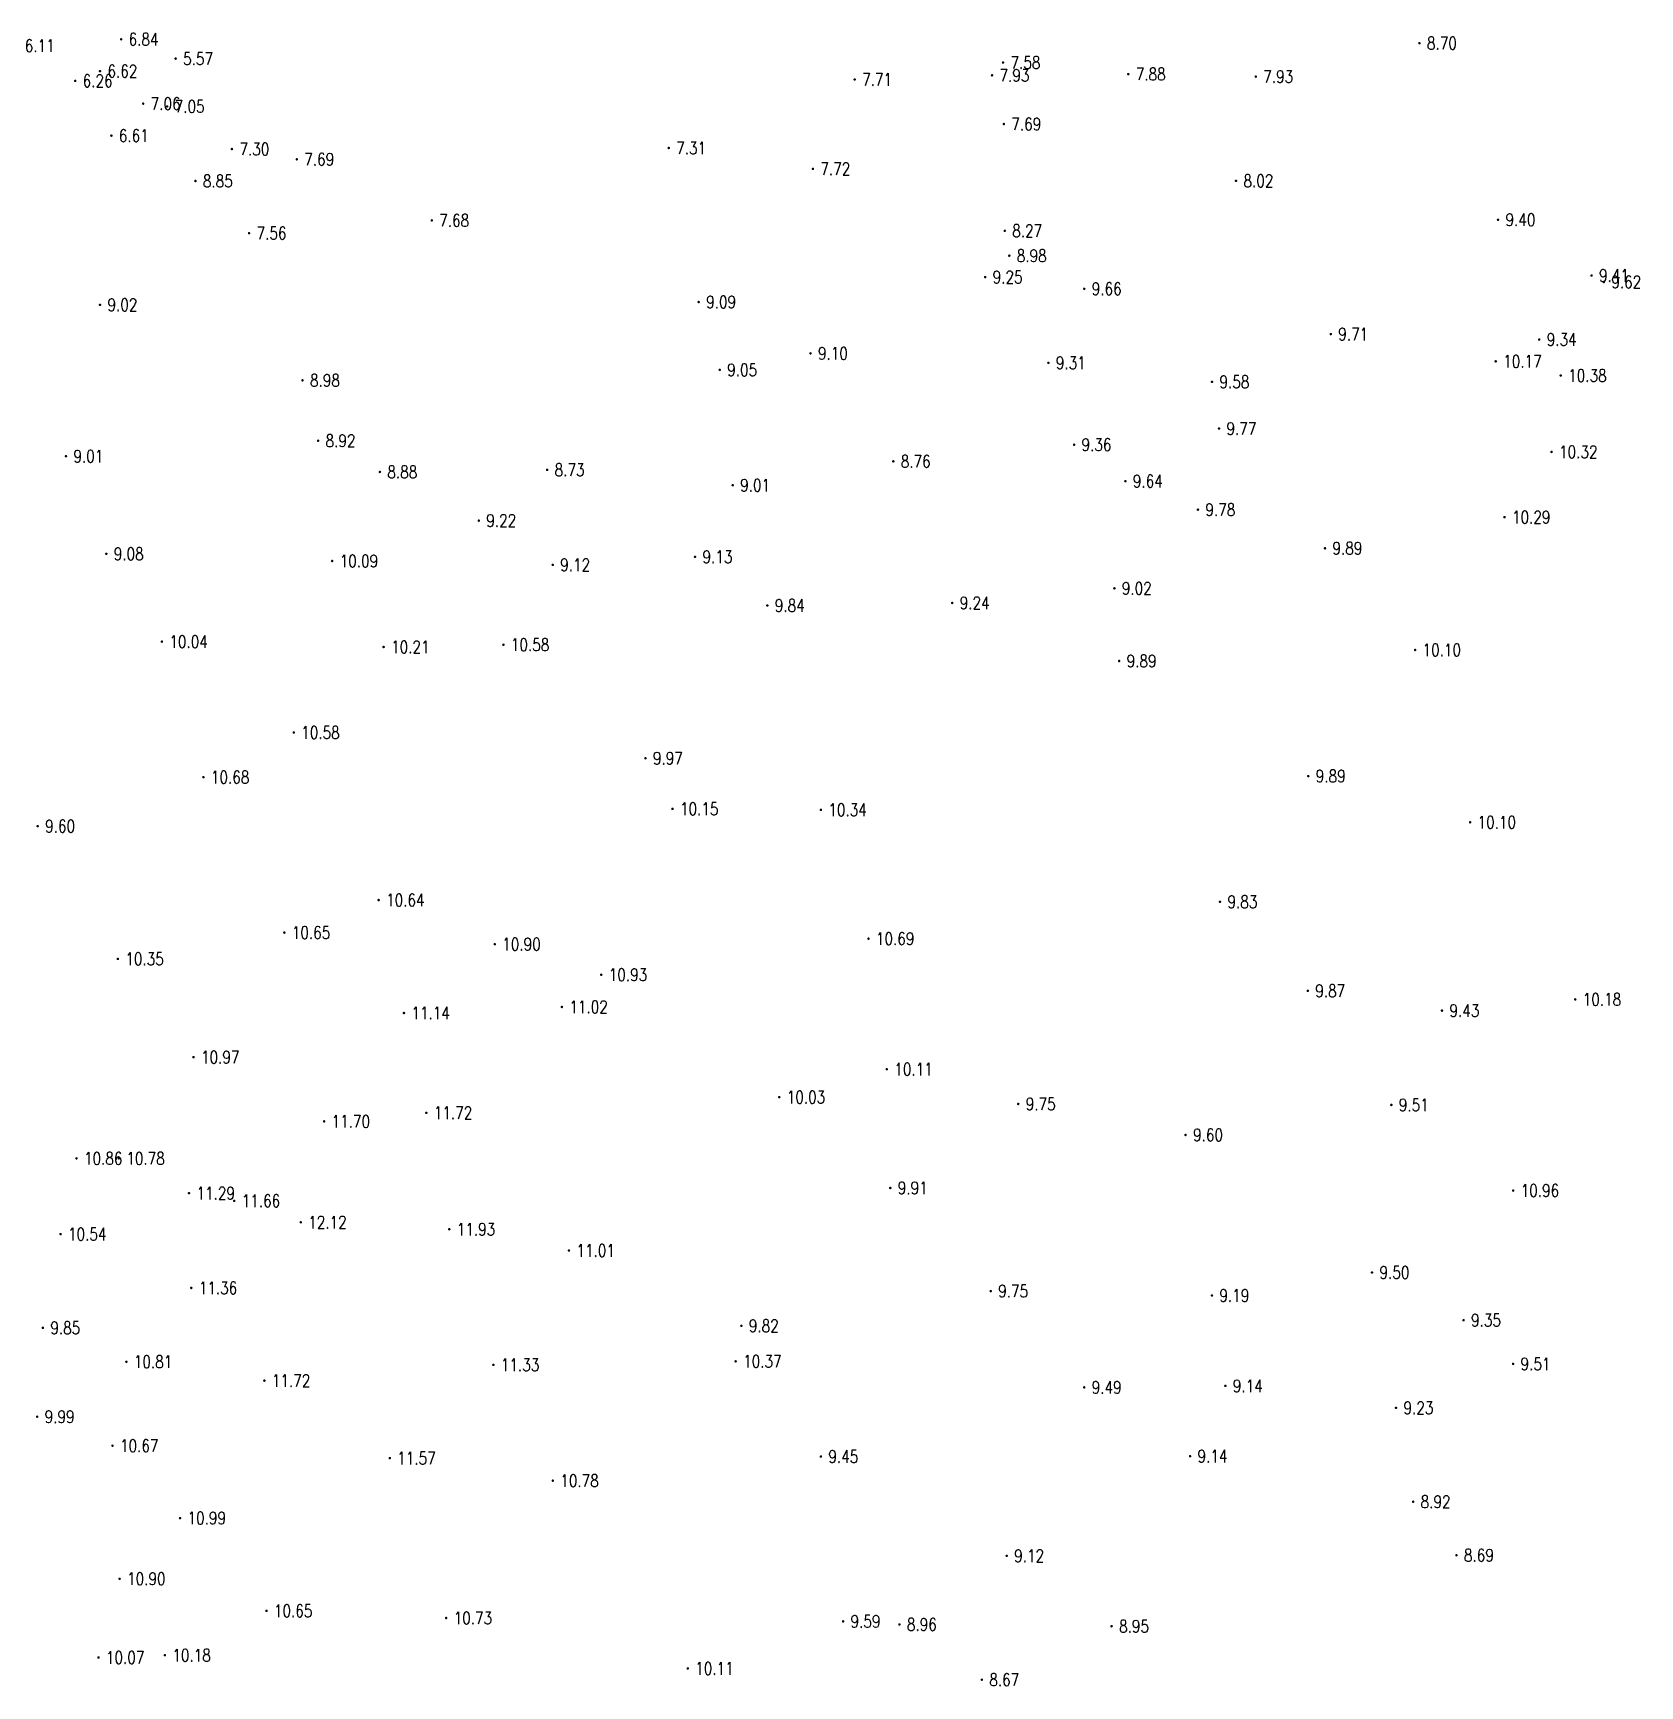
# Model space of a CAD drawing. Extents: x 476861 to 479475, y 2367369 to 2370541.
# Drawn here: x 478146.2 to 478275.1, y 2368761.1 to 2368893.7 of the extents above; entities that cross this region are included whole.
import ezdxf
from ezdxf.enums import TextEntityAlignment as Align

# ---------------------------------------------------------------- set-up
doc = ezdxf.new("R2010")
doc.units = 0
doc.header["$LTSCALE"] = 0.5
doc.layers.get('0').update_dxf_attribs({"linetype": 'CONTINUOUS'})
doc.layers.add('GCD', color=1, linetype='CONTINUOUS')
doc.styles.add('HZ', font='rs.shx', dxfattribs={"width": 0.8, "bigfont": 'hztxt.shx'})

# ---------------------------------------------------------------- blocks, each defined once
blk = doc.blocks.new('GC200')
at = {"linetype": 'Continuous', "const_width": 0.2, "flags": 128}
blk.add_lwpolyline([(-0.1, 0, 1), (0.1, 0, 1)], format="xyb", close=True, dxfattribs=at)

msp = doc.modelspace()

# ---------------------------------------------------------------- block references
at = {"layer": 'GCD', "linetype": 'Continuous'}
ref = msp.add_blockref('GC200', (478144.938, 2368892.67, 6.113), dxfattribs=dict(at, xscale=0.5, yscale=0.5, zscale=0.5))
ref.add_attrib('height', '6.11', dxfattribs={"linetype": 'Continuous', "height": 1, "style": 'HZ', "width": 0.8}).set_placement((478145.538, 2368892.67, 6.113), align=Align.MIDDLE_LEFT)
ref = msp.add_blockref('GC200', (478153.269, 2368893.186, 6.84), dxfattribs=dict(at, xscale=0.5, yscale=0.5, zscale=0.5))
ref.add_attrib('height', '6.84', dxfattribs={"linetype": 'Continuous', "height": 1, "style": 'HZ', "width": 0.8}).set_placement((478153.869, 2368893.186, 6.84), align=Align.MIDDLE_LEFT)
ref = msp.add_blockref('GC200', (478257.417, 2368892.872, 8.7), dxfattribs=dict(at, xscale=0.5, yscale=0.5, zscale=0.5))
ref.add_attrib('height', '8.70', dxfattribs={"linetype": 'Continuous', "height": 1, "style": 'HZ', "width": 0.8}).set_placement((478258.017, 2368892.872, 8.7), align=Align.MIDDLE_LEFT)
ref = msp.add_blockref('GC200', (478151.573, 2368890.627, 6.621), dxfattribs=dict(at, xscale=0.5, yscale=0.5, zscale=0.5))
ref.add_attrib('height', '6.62', dxfattribs={"linetype": 'Continuous', "height": 1, "style": 'HZ', "width": 0.8}).set_placement((478152.173, 2368890.627, 6.621), align=Align.MIDDLE_LEFT)
ref = msp.add_blockref('GC200', (478157.64, 2368891.635, 5.567), dxfattribs=dict(at, xscale=0.5, yscale=0.5, zscale=0.5))
ref.add_attrib('height', '5.57', dxfattribs={"linetype": 'Continuous', "height": 1, "style": 'HZ', "width": 0.8}).set_placement((478158.24, 2368891.635, 5.567), align=Align.MIDDLE_LEFT)
ref = msp.add_blockref('GC200', (478224.015, 2368891.319, 7.584), dxfattribs=dict(at, xscale=0.5, yscale=0.5, zscale=0.5))
ref.add_attrib('height', '7.58', dxfattribs={"linetype": 'Continuous', "height": 1, "style": 'HZ', "width": 0.8}).set_placement((478224.615, 2368891.319, 7.584), align=Align.MIDDLE_LEFT)
ref = msp.add_blockref('GC200', (478149.583, 2368889.851, 6.26), dxfattribs=dict(at, xscale=0.5, yscale=0.5, zscale=0.5))
ref.add_attrib('height', '6.26', dxfattribs={"linetype": 'Continuous', "height": 1, "style": 'HZ', "width": 0.8}).set_placement((478150.183, 2368889.851, 6.26), align=Align.MIDDLE_LEFT)
ref = msp.add_blockref('GC200', (478212.11, 2368889.963, 7.707), dxfattribs=dict(at, xscale=0.5, yscale=0.5, zscale=0.5))
ref.add_attrib('height', '7.71', dxfattribs={"linetype": 'Continuous', "height": 1, "style": 'HZ', "width": 0.8}).set_placement((478212.71, 2368889.963, 7.707), align=Align.MIDDLE_LEFT)
ref = msp.add_blockref('GC200', (478223.129, 2368890.297, 7.931), dxfattribs=dict(at, xscale=0.5, yscale=0.5, zscale=0.5))
ref.add_attrib('height', '7.93', dxfattribs={"linetype": 'Continuous', "height": 1, "style": 'HZ', "width": 0.8}).set_placement((478223.729, 2368890.297, 7.931), align=Align.MIDDLE_LEFT)
ref = msp.add_blockref('GC200', (478234.059, 2368890.396, 7.88), dxfattribs=dict(at, xscale=0.5, yscale=0.5, zscale=0.5))
ref.add_attrib('height', '7.88', dxfattribs={"linetype": 'Continuous', "height": 1, "style": 'HZ', "width": 0.8}).set_placement((478234.659, 2368890.396, 7.88), align=Align.MIDDLE_LEFT)
ref = msp.add_blockref('GC200', (478244.286, 2368890.194, 7.93), dxfattribs=dict(at, xscale=0.5, yscale=0.5, zscale=0.5))
ref.add_attrib('height', '7.93', dxfattribs={"linetype": 'Continuous', "height": 1, "style": 'HZ', "width": 0.8}).set_placement((478244.886, 2368890.194, 7.93), align=Align.MIDDLE_LEFT)
ref = msp.add_blockref('GC200', (478155.04, 2368888.025, 7.061), dxfattribs=dict(at, xscale=0.5, yscale=0.5, zscale=0.5))
ref.add_attrib('height', '7.06', dxfattribs={"linetype": 'Continuous', "height": 1, "style": 'HZ', "width": 0.8}).set_placement((478155.64, 2368888.025, 7.061), align=Align.MIDDLE_LEFT)
ref = msp.add_blockref('GC200', (478156.964, 2368887.803, 7.05), dxfattribs=dict(at, xscale=0.5, yscale=0.5, zscale=0.5))
ref.add_attrib('height', '7.05', dxfattribs={"linetype": 'Continuous', "height": 1, "style": 'HZ', "width": 0.8}).set_placement((478157.564, 2368887.803, 7.05), align=Align.MIDDLE_LEFT)
ref = msp.add_blockref('GC200', (478152.485, 2368885.457, 6.611), dxfattribs=dict(at, xscale=0.5, yscale=0.5, zscale=0.5))
ref.add_attrib('height', '6.61', dxfattribs={"linetype": 'Continuous', "height": 1, "style": 'HZ', "width": 0.8}).set_placement((478153.085, 2368885.457, 6.611), align=Align.MIDDLE_LEFT)
ref = msp.add_blockref('GC200', (478224.081, 2368886.39, 7.685), dxfattribs=dict(at, xscale=0.5, yscale=0.5, zscale=0.5))
ref.add_attrib('height', '7.69', dxfattribs={"linetype": 'Continuous', "height": 1, "style": 'HZ', "width": 0.8}).set_placement((478224.681, 2368886.39, 7.685), align=Align.MIDDLE_LEFT)
ref = msp.add_blockref('GC200', (478162.156, 2368884.384, 7.302), dxfattribs=dict(at, xscale=0.5, yscale=0.5, zscale=0.5))
ref.add_attrib('height', '7.30', dxfattribs={"linetype": 'Continuous', "height": 1, "style": 'HZ', "width": 0.8}).set_placement((478162.756, 2368884.384, 7.302), align=Align.MIDDLE_LEFT)
ref = msp.add_blockref('GC200', (478197.196, 2368884.469, 7.311), dxfattribs=dict(at, xscale=0.5, yscale=0.5, zscale=0.5))
ref.add_attrib('height', '7.31', dxfattribs={"linetype": 'Continuous', "height": 1, "style": 'HZ', "width": 0.8}).set_placement((478197.796, 2368884.469, 7.311), align=Align.MIDDLE_LEFT)
ref = msp.add_blockref('GC200', (478167.359, 2368883.562, 7.685), dxfattribs=dict(at, xscale=0.5, yscale=0.5, zscale=0.5))
ref.add_attrib('height', '7.69', dxfattribs={"linetype": 'Continuous', "height": 1, "style": 'HZ', "width": 0.8}).set_placement((478167.959, 2368883.562, 7.685), align=Align.MIDDLE_LEFT)
ref = msp.add_blockref('GC200', (478208.761, 2368882.796, 7.72), dxfattribs=dict(at, xscale=0.5, yscale=0.5, zscale=0.5))
ref.add_attrib('height', '7.72', dxfattribs={"linetype": 'Continuous', "height": 1, "style": 'HZ', "width": 0.8}).set_placement((478209.361, 2368882.796, 7.72), align=Align.MIDDLE_LEFT)
ref = msp.add_blockref('GC200', (478159.226, 2368881.823, 8.847), dxfattribs=dict(at, xscale=0.5, yscale=0.5, zscale=0.5))
ref.add_attrib('height', '8.85', dxfattribs={"linetype": 'Continuous', "height": 1, "style": 'HZ', "width": 0.8}).set_placement((478159.826, 2368881.823, 8.847), align=Align.MIDDLE_LEFT)
ref = msp.add_blockref('GC200', (478242.7, 2368881.833, 8.02), dxfattribs=dict(at, xscale=0.5, yscale=0.5, zscale=0.5))
ref.add_attrib('height', '8.02', dxfattribs={"linetype": 'Continuous', "height": 1, "style": 'HZ', "width": 0.8}).set_placement((478243.3, 2368881.833, 8.02), align=Align.MIDDLE_LEFT)
ref = msp.add_blockref('GC200', (478178.186, 2368878.663, 7.677), dxfattribs=dict(at, xscale=0.5, yscale=0.5, zscale=0.5))
ref.add_attrib('height', '7.68', dxfattribs={"linetype": 'Continuous', "height": 1, "style": 'HZ', "width": 0.8}).set_placement((478178.786, 2368878.663, 7.677), align=Align.MIDDLE_LEFT)
ref = msp.add_blockref('GC200', (478263.721, 2368878.713, 9.397), dxfattribs=dict(at, xscale=0.5, yscale=0.5, zscale=0.5))
ref.add_attrib('height', '9.40', dxfattribs={"linetype": 'Continuous', "height": 1, "style": 'HZ', "width": 0.8}).set_placement((478264.321, 2368878.713, 9.397), align=Align.MIDDLE_LEFT)
ref = msp.add_blockref('GC200', (478163.532, 2368877.636, 7.561), dxfattribs=dict(at, xscale=0.5, yscale=0.5, zscale=0.5))
ref.add_attrib('height', '7.56', dxfattribs={"linetype": 'Continuous', "height": 1, "style": 'HZ', "width": 0.8}).set_placement((478164.132, 2368877.636, 7.561), align=Align.MIDDLE_LEFT)
ref = msp.add_blockref('GC200', (478224.15, 2368877.826, 8.271), dxfattribs=dict(at, xscale=0.5, yscale=0.5, zscale=0.5))
ref.add_attrib('height', '8.27', dxfattribs={"linetype": 'Continuous', "height": 1, "style": 'HZ', "width": 0.8}).set_placement((478224.75, 2368877.826, 8.271), align=Align.MIDDLE_LEFT)
ref = msp.add_blockref('GC200', (478224.515, 2368875.831, 8.978), dxfattribs=dict(at, xscale=0.5, yscale=0.5, zscale=0.5))
ref.add_attrib('height', '8.98', dxfattribs={"linetype": 'Continuous', "height": 1, "style": 'HZ', "width": 0.8}).set_placement((478225.115, 2368875.831, 8.978), align=Align.MIDDLE_LEFT)
ref = msp.add_blockref('GC200', (478222.581, 2368874.114, 9.251), dxfattribs=dict(at, xscale=0.5, yscale=0.5, zscale=0.5))
ref.add_attrib('height', '9.25', dxfattribs={"linetype": 'Continuous', "height": 1, "style": 'HZ', "width": 0.8}).set_placement((478223.181, 2368874.114, 9.251), align=Align.MIDDLE_LEFT)
ref = msp.add_blockref('GC200', (478271.223, 2368874.24, 9.409), dxfattribs=dict(at, xscale=0.5, yscale=0.5, zscale=0.5))
ref.add_attrib('height', '9.41', dxfattribs={"linetype": 'Continuous', "height": 1, "style": 'HZ', "width": 0.8}).set_placement((478271.823, 2368874.24, 9.409), align=Align.MIDDLE_LEFT)
ref = msp.add_blockref('GC200', (478272.207, 2368873.721, 9.621), dxfattribs=dict(at, xscale=0.5, yscale=0.5, zscale=0.5))
ref.add_attrib('height', '9.62', dxfattribs={"linetype": 'Continuous', "height": 1, "style": 'HZ', "width": 0.8}).set_placement((478272.807, 2368873.721, 9.621), align=Align.MIDDLE_LEFT)
ref = msp.add_blockref('GC200', (478199.597, 2368872.116, 9.094), dxfattribs=dict(at, xscale=0.5, yscale=0.5, zscale=0.5))
ref.add_attrib('height', '9.09', dxfattribs={"linetype": 'Continuous', "height": 1, "style": 'HZ', "width": 0.8}).set_placement((478200.197, 2368872.116, 9.094), align=Align.MIDDLE_LEFT)
ref = msp.add_blockref('GC200', (478230.53, 2368873.177, 9.659), dxfattribs=dict(at, xscale=0.5, yscale=0.5, zscale=0.5))
ref.add_attrib('height', '9.66', dxfattribs={"linetype": 'Continuous', "height": 1, "style": 'HZ', "width": 0.8}).set_placement((478231.13, 2368873.177, 9.659), align=Align.MIDDLE_LEFT)
ref = msp.add_blockref('GC200', (478151.574, 2368871.893, 9.02), dxfattribs=dict(at, xscale=0.5, yscale=0.5, zscale=0.5))
ref.add_attrib('height', '9.02', dxfattribs={"linetype": 'Continuous', "height": 1, "style": 'HZ', "width": 0.8}).set_placement((478152.174, 2368871.893, 9.02), align=Align.MIDDLE_LEFT)
ref = msp.add_blockref('GC200', (478250.302, 2368869.543, 9.712), dxfattribs=dict(at, xscale=0.5, yscale=0.5, zscale=0.5))
ref.add_attrib('height', '9.71', dxfattribs={"linetype": 'Continuous', "height": 1, "style": 'HZ', "width": 0.8}).set_placement((478250.902, 2368869.543, 9.712), align=Align.MIDDLE_LEFT)
ref = msp.add_blockref('GC200', (478267.026, 2368869.106, 9.343), dxfattribs=dict(at, xscale=0.5, yscale=0.5, zscale=0.5))
ref.add_attrib('height', '9.34', dxfattribs={"linetype": 'Continuous', "height": 1, "style": 'HZ', "width": 0.8}).set_placement((478267.626, 2368869.106, 9.343), align=Align.MIDDLE_LEFT)
ref = msp.add_blockref('GC200', (478208.566, 2368867.996, 9.095), dxfattribs=dict(at, xscale=0.5, yscale=0.5, zscale=0.5))
ref.add_attrib('height', '9.10', dxfattribs={"linetype": 'Continuous', "height": 1, "style": 'HZ', "width": 0.8}).set_placement((478209.166, 2368867.996, 9.095), align=Align.MIDDLE_LEFT)
ref = msp.add_blockref('GC200', (478227.65, 2368867.237, 9.305), dxfattribs=dict(at, xscale=0.5, yscale=0.5, zscale=0.5))
ref.add_attrib('height', '9.31', dxfattribs={"linetype": 'Continuous', "height": 1, "style": 'HZ', "width": 0.8}).set_placement((478228.25, 2368867.237, 9.305), align=Align.MIDDLE_LEFT)
ref = msp.add_blockref('GC200', (478263.534, 2368867.357, 10.172), dxfattribs=dict(at, xscale=0.5, yscale=0.5, zscale=0.5))
ref.add_attrib('height', '10.17', dxfattribs={"linetype": 'Continuous', "height": 1, "style": 'HZ', "width": 0.8}).set_placement((478264.134, 2368867.357, 10.172), align=Align.MIDDLE_LEFT)
ref = msp.add_blockref('GC200', (478167.818, 2368865.836, 8.977), dxfattribs=dict(at, xscale=0.5, yscale=0.5, zscale=0.5))
ref.add_attrib('height', '8.98', dxfattribs={"linetype": 'Continuous', "height": 1, "style": 'HZ', "width": 0.8}).set_placement((478168.418, 2368865.836, 8.977), align=Align.MIDDLE_LEFT)
ref = msp.add_blockref('GC200', (478201.286, 2368866.672, 9.052), dxfattribs=dict(at, xscale=0.5, yscale=0.5, zscale=0.5))
ref.add_attrib('height', '9.05', dxfattribs={"linetype": 'Continuous', "height": 1, "style": 'HZ', "width": 0.8}).set_placement((478201.886, 2368866.672, 9.052), align=Align.MIDDLE_LEFT)
ref = msp.add_blockref('GC200', (478240.774, 2368865.715, 9.584), dxfattribs=dict(at, xscale=0.5, yscale=0.5, zscale=0.5))
ref.add_attrib('height', '9.58', dxfattribs={"linetype": 'Continuous', "height": 1, "style": 'HZ', "width": 0.8}).set_placement((478241.374, 2368865.715, 9.584), align=Align.MIDDLE_LEFT)
ref = msp.add_blockref('GC200', (478268.746, 2368866.218, 10.383), dxfattribs=dict(at, xscale=0.5, yscale=0.5, zscale=0.5))
ref.add_attrib('height', '10.38', dxfattribs={"linetype": 'Continuous', "height": 1, "style": 'HZ', "width": 0.8}).set_placement((478269.346, 2368866.218, 10.383), align=Align.MIDDLE_LEFT)
ref = msp.add_blockref('GC200', (478241.339, 2368861.967, 9.774), dxfattribs=dict(at, xscale=0.5, yscale=0.5, zscale=0.5))
ref.add_attrib('height', '9.77', dxfattribs={"linetype": 'Continuous', "height": 1, "style": 'HZ', "width": 0.8}).set_placement((478241.939, 2368861.967, 9.774), align=Align.MIDDLE_LEFT)
ref = msp.add_blockref('GC200', (478169.067, 2368860.993, 8.916), dxfattribs=dict(at, xscale=0.5, yscale=0.5, zscale=0.5))
ref.add_attrib('height', '8.92', dxfattribs={"linetype": 'Continuous', "height": 1, "style": 'HZ', "width": 0.8}).set_placement((478169.667, 2368860.993, 8.916), align=Align.MIDDLE_LEFT)
ref = msp.add_blockref('GC200', (478229.711, 2368860.674, 9.357), dxfattribs=dict(at, xscale=0.5, yscale=0.5, zscale=0.5))
ref.add_attrib('height', '9.36', dxfattribs={"linetype": 'Continuous', "height": 1, "style": 'HZ', "width": 0.8}).set_placement((478230.311, 2368860.674, 9.357), align=Align.MIDDLE_LEFT)
ref = msp.add_blockref('GC200', (478148.844, 2368859.748, 9.014), dxfattribs=dict(at, xscale=0.5, yscale=0.5, zscale=0.5))
ref.add_attrib('height', '9.01', dxfattribs={"linetype": 'Continuous', "height": 1, "style": 'HZ', "width": 0.8}).set_placement((478149.444, 2368859.748, 9.014), align=Align.MIDDLE_LEFT)
ref = msp.add_blockref('GC200', (478215.209, 2368859.339, 8.762), dxfattribs=dict(at, xscale=0.5, yscale=0.5, zscale=0.5))
ref.add_attrib('height', '8.76', dxfattribs={"linetype": 'Continuous', "height": 1, "style": 'HZ', "width": 0.8}).set_placement((478215.809, 2368859.339, 8.762), align=Align.MIDDLE_LEFT)
ref = msp.add_blockref('GC200', (478268.016, 2368860.094, 10.324), dxfattribs=dict(at, xscale=0.5, yscale=0.5, zscale=0.5))
ref.add_attrib('height', '10.32', dxfattribs={"linetype": 'Continuous', "height": 1, "style": 'HZ', "width": 0.8}).set_placement((478268.616, 2368860.094, 10.324), align=Align.MIDDLE_LEFT)
ref = msp.add_blockref('GC200', (478174.025, 2368858.49, 8.878), dxfattribs=dict(at, xscale=0.5, yscale=0.5, zscale=0.5))
ref.add_attrib('height', '8.88', dxfattribs={"linetype": 'Continuous', "height": 1, "style": 'HZ', "width": 0.8}).set_placement((478174.625, 2368858.49, 8.878), align=Align.MIDDLE_LEFT)
ref = msp.add_blockref('GC200', (478187.441, 2368858.659, 8.727), dxfattribs=dict(at, xscale=0.5, yscale=0.5, zscale=0.5))
ref.add_attrib('height', '8.73', dxfattribs={"linetype": 'Continuous', "height": 1, "style": 'HZ', "width": 0.8}).set_placement((478188.041, 2368858.659, 8.727), align=Align.MIDDLE_LEFT)
ref = msp.add_blockref('GC200', (478233.828, 2368857.746, 9.637), dxfattribs=dict(at, xscale=0.5, yscale=0.5, zscale=0.5))
ref.add_attrib('height', '9.64', dxfattribs={"linetype": 'Continuous', "height": 1, "style": 'HZ', "width": 0.8}).set_placement((478234.428, 2368857.746, 9.637), align=Align.MIDDLE_LEFT)
ref = msp.add_blockref('GC200', (478202.327, 2368857.423, 9.011), dxfattribs=dict(at, xscale=0.5, yscale=0.5, zscale=0.5))
ref.add_attrib('height', '9.01', dxfattribs={"linetype": 'Continuous', "height": 1, "style": 'HZ', "width": 0.8}).set_placement((478202.927, 2368857.423, 9.011), align=Align.MIDDLE_LEFT)
ref = msp.add_blockref('GC200', (478239.647, 2368855.464, 9.782), dxfattribs=dict(at, xscale=0.5, yscale=0.5, zscale=0.5))
ref.add_attrib('height', '9.78', dxfattribs={"linetype": 'Continuous', "height": 1, "style": 'HZ', "width": 0.8}).set_placement((478240.247, 2368855.464, 9.782), align=Align.MIDDLE_LEFT)
ref = msp.add_blockref('GC200', (478264.238, 2368854.861, 10.285), dxfattribs=dict(at, xscale=0.5, yscale=0.5, zscale=0.5))
ref.add_attrib('height', '10.29', dxfattribs={"linetype": 'Continuous', "height": 1, "style": 'HZ', "width": 0.8}).set_placement((478264.838, 2368854.861, 10.285), align=Align.MIDDLE_LEFT)
ref = msp.add_blockref('GC200', (478181.96, 2368854.585, 9.218), dxfattribs=dict(at, xscale=0.5, yscale=0.5, zscale=0.5))
ref.add_attrib('height', '9.22', dxfattribs={"linetype": 'Continuous', "height": 1, "style": 'HZ', "width": 0.8}).set_placement((478182.56, 2368854.585, 9.218), align=Align.MIDDLE_LEFT)
ref = msp.add_blockref('GC200', (478249.836, 2368852.367, 9.89), dxfattribs=dict(at, xscale=0.5, yscale=0.5, zscale=0.5))
ref.add_attrib('height', '9.89', dxfattribs={"linetype": 'Continuous', "height": 1, "style": 'HZ', "width": 0.8}).set_placement((478250.436, 2368852.367, 9.89), align=Align.MIDDLE_LEFT)
ref = msp.add_blockref('GC200', (478152.078, 2368851.924, 9.079), dxfattribs=dict(at, xscale=0.5, yscale=0.5, zscale=0.5))
ref.add_attrib('height', '9.08', dxfattribs={"linetype": 'Continuous', "height": 1, "style": 'HZ', "width": 0.8}).set_placement((478152.678, 2368851.924, 9.079), align=Align.MIDDLE_LEFT)
ref = msp.add_blockref('GC200', (478170.2, 2368851.348, 10.094), dxfattribs=dict(at, xscale=0.5, yscale=0.5, zscale=0.5))
ref.add_attrib('height', '10.09', dxfattribs={"linetype": 'Continuous', "height": 1, "style": 'HZ', "width": 0.8}).set_placement((478170.8, 2368851.348, 10.094), align=Align.MIDDLE_LEFT)
ref = msp.add_blockref('GC200', (478187.89, 2368851.035, 9.12), dxfattribs=dict(at, xscale=0.5, yscale=0.5, zscale=0.5))
ref.add_attrib('height', '9.12', dxfattribs={"linetype": 'Continuous', "height": 1, "style": 'HZ', "width": 0.8}).set_placement((478188.49, 2368851.035, 9.12), align=Align.MIDDLE_LEFT)
ref = msp.add_blockref('GC200', (478199.305, 2368851.681, 9.13), dxfattribs=dict(at, xscale=0.5, yscale=0.5, zscale=0.5))
ref.add_attrib('height', '9.13', dxfattribs={"linetype": 'Continuous', "height": 1, "style": 'HZ', "width": 0.8}).set_placement((478199.905, 2368851.681, 9.13), align=Align.MIDDLE_LEFT)
ref = msp.add_blockref('GC200', (478232.943, 2368849.155, 9.02), dxfattribs=dict(at, xscale=0.5, yscale=0.5, zscale=0.5))
ref.add_attrib('height', '9.02', dxfattribs={"linetype": 'Continuous', "height": 1, "style": 'HZ', "width": 0.8}).set_placement((478233.543, 2368849.155, 9.02), align=Align.MIDDLE_LEFT)
ref = msp.add_blockref('GC200', (478205.107, 2368847.779, 9.842), dxfattribs=dict(at, xscale=0.5, yscale=0.5, zscale=0.5))
ref.add_attrib('height', '9.84', dxfattribs={"linetype": 'Continuous', "height": 1, "style": 'HZ', "width": 0.8}).set_placement((478205.707, 2368847.779, 9.842), align=Align.MIDDLE_LEFT)
ref = msp.add_blockref('GC200', (478219.938, 2368847.984, 9.237), dxfattribs=dict(at, xscale=0.5, yscale=0.5, zscale=0.5))
ref.add_attrib('height', '9.24', dxfattribs={"linetype": 'Continuous', "height": 1, "style": 'HZ', "width": 0.8}).set_placement((478220.538, 2368847.984, 9.237), align=Align.MIDDLE_LEFT)
ref = msp.add_blockref('GC200', (478156.538, 2368844.88, 10.037), dxfattribs=dict(at, xscale=0.5, yscale=0.5, zscale=0.5))
ref.add_attrib('height', '10.04', dxfattribs={"linetype": 'Continuous', "height": 1, "style": 'HZ', "width": 0.8}).set_placement((478157.138, 2368844.88, 10.037), align=Align.MIDDLE_LEFT)
ref = msp.add_blockref('GC200', (478174.325, 2368844.45, 10.21), dxfattribs=dict(at, xscale=0.5, yscale=0.5, zscale=0.5))
ref.add_attrib('height', '10.21', dxfattribs={"linetype": 'Continuous', "height": 1, "style": 'HZ', "width": 0.8}).set_placement((478174.925, 2368844.45, 10.21), align=Align.MIDDLE_LEFT)
ref = msp.add_blockref('GC200', (478183.932, 2368844.632, 10.58), dxfattribs=dict(at, xscale=0.5, yscale=0.5, zscale=0.5))
ref.add_attrib('height', '10.58', dxfattribs={"linetype": 'Continuous', "height": 1, "style": 'HZ', "width": 0.8}).set_placement((478184.532, 2368844.632, 10.58), align=Align.MIDDLE_LEFT)
ref = msp.add_blockref('GC200', (478257.066, 2368844.214, 10.101), dxfattribs=dict(at, xscale=0.5, yscale=0.5, zscale=0.5))
ref.add_attrib('height', '10.10', dxfattribs={"linetype": 'Continuous', "height": 1, "style": 'HZ', "width": 0.8}).set_placement((478257.666, 2368844.214, 10.101), align=Align.MIDDLE_LEFT)
ref = msp.add_blockref('GC200', (478233.329, 2368843.329, 9.89), dxfattribs=dict(at, xscale=0.5, yscale=0.5, zscale=0.5))
ref.add_attrib('height', '9.89', dxfattribs={"linetype": 'Continuous', "height": 1, "style": 'HZ', "width": 0.8}).set_placement((478233.929, 2368843.329, 9.89), align=Align.MIDDLE_LEFT)
ref = msp.add_blockref('GC200', (478167.116, 2368837.594, 10.584), dxfattribs=dict(at, xscale=0.5, yscale=0.5, zscale=0.5))
ref.add_attrib('height', '10.58', dxfattribs={"linetype": 'Continuous', "height": 1, "style": 'HZ', "width": 0.8}).set_placement((478167.716, 2368837.594, 10.584), align=Align.MIDDLE_LEFT)
ref = msp.add_blockref('GC200', (478195.327, 2368835.528, 9.968), dxfattribs=dict(at, xscale=0.5, yscale=0.5, zscale=0.5))
ref.add_attrib('height', '9.97', dxfattribs={"linetype": 'Continuous', "height": 1, "style": 'HZ', "width": 0.8}).set_placement((478195.927, 2368835.528, 9.968), align=Align.MIDDLE_LEFT)
ref = msp.add_blockref('GC200', (478159.87, 2368834.007, 10.678), dxfattribs=dict(at, xscale=0.5, yscale=0.5, zscale=0.5))
ref.add_attrib('height', '10.68', dxfattribs={"linetype": 'Continuous', "height": 1, "style": 'HZ', "width": 0.8}).set_placement((478160.47, 2368834.007, 10.678), align=Align.MIDDLE_LEFT)
ref = msp.add_blockref('GC200', (478248.498, 2368834.099, 9.893), dxfattribs=dict(at, xscale=0.5, yscale=0.5, zscale=0.5))
ref.add_attrib('height', '9.89', dxfattribs={"linetype": 'Continuous', "height": 1, "style": 'HZ', "width": 0.8}).set_placement((478249.098, 2368834.099, 9.893), align=Align.MIDDLE_LEFT)
ref = msp.add_blockref('GC200', (478197.499, 2368831.472, 10.149), dxfattribs=dict(at, xscale=0.5, yscale=0.5, zscale=0.5))
ref.add_attrib('height', '10.15', dxfattribs={"linetype": 'Continuous', "height": 1, "style": 'HZ', "width": 0.8}).set_placement((478198.099, 2368831.472, 10.149), align=Align.MIDDLE_LEFT)
ref = msp.add_blockref('GC200', (478209.4, 2368831.391, 10.338), dxfattribs=dict(at, xscale=0.5, yscale=0.5, zscale=0.5))
ref.add_attrib('height', '10.34', dxfattribs={"linetype": 'Continuous', "height": 1, "style": 'HZ', "width": 0.8}).set_placement((478210, 2368831.391, 10.338), align=Align.MIDDLE_LEFT)
ref = msp.add_blockref('GC200', (478146.573, 2368830.083, 9.602), dxfattribs=dict(at, xscale=0.5, yscale=0.5, zscale=0.5))
ref.add_attrib('height', '9.60', dxfattribs={"linetype": 'Continuous', "height": 1, "style": 'HZ', "width": 0.8}).set_placement((478147.173, 2368830.083, 9.602), align=Align.MIDDLE_LEFT)
ref = msp.add_blockref('GC200', (478261.477, 2368830.392, 10.097), dxfattribs=dict(at, xscale=0.5, yscale=0.5, zscale=0.5))
ref.add_attrib('height', '10.10', dxfattribs={"linetype": 'Continuous', "height": 1, "style": 'HZ', "width": 0.8}).set_placement((478262.077, 2368830.392, 10.097), align=Align.MIDDLE_LEFT)
ref = msp.add_blockref('GC200', (478173.924, 2368824.157, 10.644), dxfattribs=dict(at, xscale=0.5, yscale=0.5, zscale=0.5))
ref.add_attrib('height', '10.64', dxfattribs={"linetype": 'Continuous', "height": 1, "style": 'HZ', "width": 0.8}).set_placement((478174.524, 2368824.157, 10.644), align=Align.MIDDLE_LEFT)
ref = msp.add_blockref('GC200', (478241.415, 2368824.019, 9.825), dxfattribs=dict(at, xscale=0.5, yscale=0.5, zscale=0.5))
ref.add_attrib('height', '9.83', dxfattribs={"linetype": 'Continuous', "height": 1, "style": 'HZ', "width": 0.8}).set_placement((478242.015, 2368824.019, 9.825), align=Align.MIDDLE_LEFT)
ref = msp.add_blockref('GC200', (478166.359, 2368821.544, 10.65), dxfattribs=dict(at, xscale=0.5, yscale=0.5, zscale=0.5))
ref.add_attrib('height', '10.65', dxfattribs={"linetype": 'Continuous', "height": 1, "style": 'HZ', "width": 0.8}).set_placement((478166.959, 2368821.544, 10.65), align=Align.MIDDLE_LEFT)
ref = msp.add_blockref('GC200', (478183.24, 2368820.616, 10.903), dxfattribs=dict(at, xscale=0.5, yscale=0.5, zscale=0.5))
ref.add_attrib('height', '10.90', dxfattribs={"linetype": 'Continuous', "height": 1, "style": 'HZ', "width": 0.8}).set_placement((478183.84, 2368820.616, 10.903), align=Align.MIDDLE_LEFT)
ref = msp.add_blockref('GC200', (478213.215, 2368821.061, 10.693), dxfattribs=dict(at, xscale=0.5, yscale=0.5, zscale=0.5))
ref.add_attrib('height', '10.69', dxfattribs={"linetype": 'Continuous', "height": 1, "style": 'HZ', "width": 0.8}).set_placement((478213.815, 2368821.061, 10.693), align=Align.MIDDLE_LEFT)
ref = msp.add_blockref('GC200', (478153.004, 2368819.438, 10.347), dxfattribs=dict(at, xscale=0.5, yscale=0.5, zscale=0.5))
ref.add_attrib('height', '10.35', dxfattribs={"linetype": 'Continuous', "height": 1, "style": 'HZ', "width": 0.8}).set_placement((478153.604, 2368819.438, 10.347), align=Align.MIDDLE_LEFT)
ref = msp.add_blockref('GC200', (478191.783, 2368818.168, 10.929), dxfattribs=dict(at, xscale=0.5, yscale=0.5, zscale=0.5))
ref.add_attrib('height', '10.93', dxfattribs={"linetype": 'Continuous', "height": 1, "style": 'HZ', "width": 0.8}).set_placement((478192.383, 2368818.168, 10.929), align=Align.MIDDLE_LEFT)
ref = msp.add_blockref('GC200', (478248.459, 2368816.878, 9.866), dxfattribs=dict(at, xscale=0.5, yscale=0.5, zscale=0.5))
ref.add_attrib('height', '9.87', dxfattribs={"linetype": 'Continuous', "height": 1, "style": 'HZ', "width": 0.8}).set_placement((478249.059, 2368816.878, 9.866), align=Align.MIDDLE_LEFT)
ref = msp.add_blockref('GC200', (478175.955, 2368815.098, 11.138), dxfattribs=dict(at, xscale=0.5, yscale=0.5, zscale=0.5))
ref.add_attrib('height', '11.14', dxfattribs={"linetype": 'Continuous', "height": 1, "style": 'HZ', "width": 0.8}).set_placement((478176.555, 2368815.098, 11.138), align=Align.MIDDLE_LEFT)
ref = msp.add_blockref('GC200', (478188.624, 2368815.583, 11.02), dxfattribs=dict(at, xscale=0.5, yscale=0.5, zscale=0.5))
ref.add_attrib('height', '11.02', dxfattribs={"linetype": 'Continuous', "height": 1, "style": 'HZ', "width": 0.8}).set_placement((478189.224, 2368815.583, 11.02), align=Align.MIDDLE_LEFT)
ref = msp.add_blockref('GC200', (478259.224, 2368815.29, 9.43), dxfattribs=dict(at, xscale=0.5, yscale=0.5, zscale=0.5))
ref.add_attrib('height', '9.43', dxfattribs={"linetype": 'Continuous', "height": 1, "style": 'HZ', "width": 0.8}).set_placement((478259.824, 2368815.29, 9.43), align=Align.MIDDLE_LEFT)
ref = msp.add_blockref('GC200', (478269.915, 2368816.189, 10.178), dxfattribs=dict(at, xscale=0.5, yscale=0.5, zscale=0.5))
ref.add_attrib('height', '10.18', dxfattribs={"linetype": 'Continuous', "height": 1, "style": 'HZ', "width": 0.8}).set_placement((478270.515, 2368816.189, 10.178), align=Align.MIDDLE_LEFT)
ref = msp.add_blockref('GC200', (478159.074, 2368811.559, 10.974), dxfattribs=dict(at, xscale=0.5, yscale=0.5, zscale=0.5))
ref.add_attrib('height', '10.97', dxfattribs={"linetype": 'Continuous', "height": 1, "style": 'HZ', "width": 0.8}).set_placement((478159.674, 2368811.559, 10.974), align=Align.MIDDLE_LEFT)
ref = msp.add_blockref('GC200', (478214.689, 2368810.59, 10.11), dxfattribs=dict(at, xscale=0.5, yscale=0.5, zscale=0.5))
ref.add_attrib('height', '10.11', dxfattribs={"linetype": 'Continuous', "height": 1, "style": 'HZ', "width": 0.8}).set_placement((478215.289, 2368810.59, 10.11), align=Align.MIDDLE_LEFT)
ref = msp.add_blockref('GC200', (478177.751, 2368807.098, 11.716), dxfattribs=dict(at, xscale=0.5, yscale=0.5, zscale=0.5))
ref.add_attrib('height', '11.72', dxfattribs={"linetype": 'Continuous', "height": 1, "style": 'HZ', "width": 0.8}).set_placement((478178.351, 2368807.098, 11.716), align=Align.MIDDLE_LEFT)
ref = msp.add_blockref('GC200', (478206.063, 2368808.354, 10.031), dxfattribs=dict(at, xscale=0.5, yscale=0.5, zscale=0.5))
ref.add_attrib('height', '10.03', dxfattribs={"linetype": 'Continuous', "height": 1, "style": 'HZ', "width": 0.8}).set_placement((478206.663, 2368808.354, 10.031), align=Align.MIDDLE_LEFT)
ref = msp.add_blockref('GC200', (478225.234, 2368807.804, 9.749), dxfattribs=dict(at, xscale=0.5, yscale=0.5, zscale=0.5))
ref.add_attrib('height', '9.75', dxfattribs={"linetype": 'Continuous', "height": 1, "style": 'HZ', "width": 0.8}).set_placement((478225.834, 2368807.804, 9.749), align=Align.MIDDLE_LEFT)
ref = msp.add_blockref('GC200', (478255.162, 2368807.724, 9.511), dxfattribs=dict(at, xscale=0.5, yscale=0.5, zscale=0.5))
ref.add_attrib('height', '9.51', dxfattribs={"linetype": 'Continuous', "height": 1, "style": 'HZ', "width": 0.8}).set_placement((478255.762, 2368807.724, 9.511), align=Align.MIDDLE_LEFT)
ref = msp.add_blockref('GC200', (478169.55, 2368806.409, 11.698), dxfattribs=dict(at, xscale=0.5, yscale=0.5, zscale=0.5))
ref.add_attrib('height', '11.70', dxfattribs={"linetype": 'Continuous', "height": 1, "style": 'HZ', "width": 0.8}).set_placement((478170.15, 2368806.409, 11.698), align=Align.MIDDLE_LEFT)
ref = msp.add_blockref('GC200', (478238.656, 2368805.318, 9.597), dxfattribs=dict(at, xscale=0.5, yscale=0.5, zscale=0.5))
ref.add_attrib('height', '9.60', dxfattribs={"linetype": 'Continuous', "height": 1, "style": 'HZ', "width": 0.8}).set_placement((478239.256, 2368805.318, 9.597), align=Align.MIDDLE_LEFT)
ref = msp.add_blockref('GC200', (478149.688, 2368803.439, 10.857), dxfattribs=dict(at, xscale=0.5, yscale=0.5, zscale=0.5))
ref.add_attrib('height', '10.86', dxfattribs={"linetype": 'Continuous', "height": 1, "style": 'HZ', "width": 0.8}).set_placement((478150.288, 2368803.439, 10.857), align=Align.MIDDLE_LEFT)
ref = msp.add_blockref('GC200', (478153.083, 2368803.436, 10.776), dxfattribs=dict(at, xscale=0.5, yscale=0.5, zscale=0.5))
ref.add_attrib('height', '10.78', dxfattribs={"linetype": 'Continuous', "height": 1, "style": 'HZ', "width": 0.8}).set_placement((478153.683, 2368803.436, 10.776), align=Align.MIDDLE_LEFT)
ref = msp.add_blockref('GC200', (478158.714, 2368800.648, 11.294), dxfattribs=dict(at, xscale=0.5, yscale=0.5, zscale=0.5))
ref.add_attrib('height', '11.29', dxfattribs={"linetype": 'Continuous', "height": 1, "style": 'HZ', "width": 0.8}).set_placement((478159.314, 2368800.648, 11.294), align=Align.MIDDLE_LEFT)
ref = msp.add_blockref('GC200', (478214.968, 2368801.067, 9.914), dxfattribs=dict(at, xscale=0.5, yscale=0.5, zscale=0.5))
ref.add_attrib('height', '9.91', dxfattribs={"linetype": 'Continuous', "height": 1, "style": 'HZ', "width": 0.8}).set_placement((478215.568, 2368801.067, 9.914), align=Align.MIDDLE_LEFT)
ref = msp.add_blockref('GC200', (478264.935, 2368800.859, 10.958), dxfattribs=dict(at, xscale=0.5, yscale=0.5, zscale=0.5))
ref.add_attrib('height', '10.96', dxfattribs={"linetype": 'Continuous', "height": 1, "style": 'HZ', "width": 0.8}).set_placement((478265.535, 2368800.859, 10.958), align=Align.MIDDLE_LEFT)
ref = msp.add_blockref('GC200', (478162.341, 2368800.035, 11.656), dxfattribs=dict(at, xscale=0.5, yscale=0.5, zscale=0.5))
ref.add_attrib('height', '11.66', dxfattribs={"linetype": 'Continuous', "height": 1, "style": 'HZ', "width": 0.8}).set_placement((478162.941, 2368800.035, 11.656), align=Align.MIDDLE_LEFT)
ref = msp.add_blockref('GC200', (478167.679, 2368798.316, 12.12), dxfattribs=dict(at, xscale=0.5, yscale=0.5, zscale=0.5))
ref.add_attrib('height', '12.12', dxfattribs={"linetype": 'Continuous', "height": 1, "style": 'HZ', "width": 0.8}).set_placement((478168.279, 2368798.316, 12.12), align=Align.MIDDLE_LEFT)
ref = msp.add_blockref('GC200', (478148.407, 2368797.367, 10.544), dxfattribs=dict(at, xscale=0.5, yscale=0.5, zscale=0.5))
ref.add_attrib('height', '10.54', dxfattribs={"linetype": 'Continuous', "height": 1, "style": 'HZ', "width": 0.8}).set_placement((478149.007, 2368797.367, 10.544), align=Align.MIDDLE_LEFT)
ref = msp.add_blockref('GC200', (478179.591, 2368797.756, 11.93), dxfattribs=dict(at, xscale=0.5, yscale=0.5, zscale=0.5))
ref.add_attrib('height', '11.93', dxfattribs={"linetype": 'Continuous', "height": 1, "style": 'HZ', "width": 0.8}).set_placement((478180.191, 2368797.756, 11.93), align=Align.MIDDLE_LEFT)
ref = msp.add_blockref('GC200', (478189.19, 2368796.049, 11.011), dxfattribs=dict(at, xscale=0.5, yscale=0.5, zscale=0.5))
ref.add_attrib('height', '11.01', dxfattribs={"linetype": 'Continuous', "height": 1, "style": 'HZ', "width": 0.8}).set_placement((478189.79, 2368796.049, 11.011), align=Align.MIDDLE_LEFT)
ref = msp.add_blockref('GC200', (478253.61, 2368794.293, 9.496), dxfattribs=dict(at, xscale=0.5, yscale=0.5, zscale=0.5))
ref.add_attrib('height', '9.50', dxfattribs={"linetype": 'Continuous', "height": 1, "style": 'HZ', "width": 0.8}).set_placement((478254.21, 2368794.293, 9.496), align=Align.MIDDLE_LEFT)
ref = msp.add_blockref('GC200', (478158.896, 2368793.05, 11.355), dxfattribs=dict(at, xscale=0.5, yscale=0.5, zscale=0.5))
ref.add_attrib('height', '11.36', dxfattribs={"linetype": 'Continuous', "height": 1, "style": 'HZ', "width": 0.8}).set_placement((478159.496, 2368793.05, 11.355), align=Align.MIDDLE_LEFT)
ref = msp.add_blockref('GC200', (478223.025, 2368792.798, 9.746), dxfattribs=dict(at, xscale=0.5, yscale=0.5, zscale=0.5))
ref.add_attrib('height', '9.75', dxfattribs={"linetype": 'Continuous', "height": 1, "style": 'HZ', "width": 0.8}).set_placement((478223.625, 2368792.798, 9.746), align=Align.MIDDLE_LEFT)
ref = msp.add_blockref('GC200', (478240.769, 2368792.444, 9.188), dxfattribs=dict(at, xscale=0.5, yscale=0.5, zscale=0.5))
ref.add_attrib('height', '9.19', dxfattribs={"linetype": 'Continuous', "height": 1, "style": 'HZ', "width": 0.8}).set_placement((478241.369, 2368792.444, 9.188), align=Align.MIDDLE_LEFT)
ref = msp.add_blockref('GC200', (478203.024, 2368790.01, 9.824), dxfattribs=dict(at, xscale=0.5, yscale=0.5, zscale=0.5))
ref.add_attrib('height', '9.82', dxfattribs={"linetype": 'Continuous', "height": 1, "style": 'HZ', "width": 0.8}).set_placement((478203.624, 2368790.01, 9.824), align=Align.MIDDLE_LEFT)
ref = msp.add_blockref('GC200', (478260.954, 2368790.462, 9.346), dxfattribs=dict(at, xscale=0.5, yscale=0.5, zscale=0.5))
ref.add_attrib('height', '9.35', dxfattribs={"linetype": 'Continuous', "height": 1, "style": 'HZ', "width": 0.8}).set_placement((478261.554, 2368790.462, 9.346), align=Align.MIDDLE_LEFT)
ref = msp.add_blockref('GC200', (478146.986, 2368789.85, 9.849), dxfattribs=dict(at, xscale=0.5, yscale=0.5, zscale=0.5))
ref.add_attrib('height', '9.85', dxfattribs={"linetype": 'Continuous', "height": 1, "style": 'HZ', "width": 0.8}).set_placement((478147.586, 2368789.85, 9.849), align=Align.MIDDLE_LEFT)
ref = msp.add_blockref('GC200', (478153.688, 2368787.131, 10.808), dxfattribs=dict(at, xscale=0.5, yscale=0.5, zscale=0.5))
ref.add_attrib('height', '10.81', dxfattribs={"linetype": 'Continuous', "height": 1, "style": 'HZ', "width": 0.8}).set_placement((478154.288, 2368787.131, 10.808), align=Align.MIDDLE_LEFT)
ref = msp.add_blockref('GC200', (478183.128, 2368786.879, 11.326), dxfattribs=dict(at, xscale=0.5, yscale=0.5, zscale=0.5))
ref.add_attrib('height', '11.33', dxfattribs={"linetype": 'Continuous', "height": 1, "style": 'HZ', "width": 0.8}).set_placement((478183.728, 2368786.879, 11.326), align=Align.MIDDLE_LEFT)
ref = msp.add_blockref('GC200', (478202.564, 2368787.165, 10.37), dxfattribs=dict(at, xscale=0.5, yscale=0.5, zscale=0.5))
ref.add_attrib('height', '10.37', dxfattribs={"linetype": 'Continuous', "height": 1, "style": 'HZ', "width": 0.8}).set_placement((478203.164, 2368787.165, 10.37), align=Align.MIDDLE_LEFT)
ref = msp.add_blockref('GC200', (478264.929, 2368786.957, 9.505), dxfattribs=dict(at, xscale=0.5, yscale=0.5, zscale=0.5))
ref.add_attrib('height', '9.51', dxfattribs={"linetype": 'Continuous', "height": 1, "style": 'HZ', "width": 0.8}).set_placement((478265.529, 2368786.957, 9.505), align=Align.MIDDLE_LEFT)
ref = msp.add_blockref('GC200', (478164.76, 2368785.615, 11.721), dxfattribs=dict(at, xscale=0.5, yscale=0.5, zscale=0.5))
ref.add_attrib('height', '11.72', dxfattribs={"linetype": 'Continuous', "height": 1, "style": 'HZ', "width": 0.8}).set_placement((478165.36, 2368785.615, 11.721), align=Align.MIDDLE_LEFT)
ref = msp.add_blockref('GC200', (478230.527, 2368785.076, 9.488), dxfattribs=dict(at, xscale=0.5, yscale=0.5, zscale=0.5))
ref.add_attrib('height', '9.49', dxfattribs={"linetype": 'Continuous', "height": 1, "style": 'HZ', "width": 0.8}).set_placement((478231.127, 2368785.076, 9.488), align=Align.MIDDLE_LEFT)
ref = msp.add_blockref('GC200', (478241.846, 2368785.192, 9.144), dxfattribs=dict(at, xscale=0.5, yscale=0.5, zscale=0.5))
ref.add_attrib('height', '9.14', dxfattribs={"linetype": 'Continuous', "height": 1, "style": 'HZ', "width": 0.8}).set_placement((478242.446, 2368785.192, 9.144), align=Align.MIDDLE_LEFT)
ref = msp.add_blockref('GC200', (478255.535, 2368783.435, 9.227), dxfattribs=dict(at, xscale=0.5, yscale=0.5, zscale=0.5))
ref.add_attrib('height', '9.23', dxfattribs={"linetype": 'Continuous', "height": 1, "style": 'HZ', "width": 0.8}).set_placement((478256.135, 2368783.435, 9.227), align=Align.MIDDLE_LEFT)
ref = msp.add_blockref('GC200', (478146.534, 2368782.723, 9.993), dxfattribs=dict(at, xscale=0.5, yscale=0.5, zscale=0.5))
ref.add_attrib('height', '9.99', dxfattribs={"linetype": 'Continuous', "height": 1, "style": 'HZ', "width": 0.8}).set_placement((478147.134, 2368782.723, 9.993), align=Align.MIDDLE_LEFT)
ref = msp.add_blockref('GC200', (478152.576, 2368780.395, 10.672), dxfattribs=dict(at, xscale=0.5, yscale=0.5, zscale=0.5))
ref.add_attrib('height', '10.67', dxfattribs={"linetype": 'Continuous', "height": 1, "style": 'HZ', "width": 0.8}).set_placement((478153.176, 2368780.395, 10.672), align=Align.MIDDLE_LEFT)
ref = msp.add_blockref('GC200', (478174.817, 2368779.401, 11.57), dxfattribs=dict(at, xscale=0.5, yscale=0.5, zscale=0.5))
ref.add_attrib('height', '11.57', dxfattribs={"linetype": 'Continuous', "height": 1, "style": 'HZ', "width": 0.8}).set_placement((478175.417, 2368779.401, 11.57), align=Align.MIDDLE_LEFT)
ref = msp.add_blockref('GC200', (478209.399, 2368779.527, 9.45), dxfattribs=dict(at, xscale=0.5, yscale=0.5, zscale=0.5))
ref.add_attrib('height', '9.45', dxfattribs={"linetype": 'Continuous', "height": 1, "style": 'HZ', "width": 0.8}).set_placement((478209.999, 2368779.527, 9.45), align=Align.MIDDLE_LEFT)
ref = msp.add_blockref('GC200', (478239.017, 2368779.555, 9.143), dxfattribs=dict(at, xscale=0.5, yscale=0.5, zscale=0.5))
ref.add_attrib('height', '9.14', dxfattribs={"linetype": 'Continuous', "height": 1, "style": 'HZ', "width": 0.8}).set_placement((478239.617, 2368779.555, 9.143), align=Align.MIDDLE_LEFT)
ref = msp.add_blockref('GC200', (478187.896, 2368777.594, 10.781), dxfattribs=dict(at, xscale=0.5, yscale=0.5, zscale=0.5))
ref.add_attrib('height', '10.78', dxfattribs={"linetype": 'Continuous', "height": 1, "style": 'HZ', "width": 0.8}).set_placement((478188.496, 2368777.594, 10.781), align=Align.MIDDLE_LEFT)
ref = msp.add_blockref('GC200', (478256.91, 2368775.905, 8.916), dxfattribs=dict(at, xscale=0.5, yscale=0.5, zscale=0.5))
ref.add_attrib('height', '8.92', dxfattribs={"linetype": 'Continuous', "height": 1, "style": 'HZ', "width": 0.8}).set_placement((478257.51, 2368775.905, 8.916), align=Align.MIDDLE_LEFT)
ref = msp.add_blockref('GC200', (478157.995, 2368774.594, 10.986), dxfattribs=dict(at, xscale=0.5, yscale=0.5, zscale=0.5))
ref.add_attrib('height', '10.99', dxfattribs={"linetype": 'Continuous', "height": 1, "style": 'HZ', "width": 0.8}).set_placement((478158.595, 2368774.594, 10.986), align=Align.MIDDLE_LEFT)
ref = msp.add_blockref('GC200', (478224.306, 2368771.565, 9.12), dxfattribs=dict(at, xscale=0.5, yscale=0.5, zscale=0.5))
ref.add_attrib('height', '9.12', dxfattribs={"linetype": 'Continuous', "height": 1, "style": 'HZ', "width": 0.8}).set_placement((478224.906, 2368771.565, 9.12), align=Align.MIDDLE_LEFT)
ref = msp.add_blockref('GC200', (478260.384, 2368771.61, 8.688), dxfattribs=dict(at, xscale=0.5, yscale=0.5, zscale=0.5))
ref.add_attrib('height', '8.69', dxfattribs={"linetype": 'Continuous', "height": 1, "style": 'HZ', "width": 0.8}).set_placement((478260.984, 2368771.61, 8.688), align=Align.MIDDLE_LEFT)
ref = msp.add_blockref('GC200', (478153.145, 2368769.728, 10.898), dxfattribs=dict(at, xscale=0.5, yscale=0.5, zscale=0.5))
ref.add_attrib('height', '10.90', dxfattribs={"linetype": 'Continuous', "height": 1, "style": 'HZ', "width": 0.8}).set_placement((478153.745, 2368769.728, 10.898), align=Align.MIDDLE_LEFT)
ref = msp.add_blockref('GC200', (478164.926, 2368767.154, 10.65), dxfattribs=dict(at, xscale=0.5, yscale=0.5, zscale=0.5))
ref.add_attrib('height', '10.65', dxfattribs={"linetype": 'Continuous', "height": 1, "style": 'HZ', "width": 0.8}).set_placement((478165.526, 2368767.154, 10.65), align=Align.MIDDLE_LEFT)
ref = msp.add_blockref('GC200', (478179.344, 2368766.582, 10.73), dxfattribs=dict(at, xscale=0.5, yscale=0.5, zscale=0.5))
ref.add_attrib('height', '10.73', dxfattribs={"linetype": 'Continuous', "height": 1, "style": 'HZ', "width": 0.8}).set_placement((478179.944, 2368766.582, 10.73), align=Align.MIDDLE_LEFT)
ref = msp.add_blockref('GC200', (478211.181, 2368766.309, 9.585), dxfattribs=dict(at, xscale=0.5, yscale=0.5, zscale=0.5))
ref.add_attrib('height', '9.59', dxfattribs={"linetype": 'Continuous', "height": 1, "style": 'HZ', "width": 0.8}).set_placement((478211.781, 2368766.309, 9.585), align=Align.MIDDLE_LEFT)
ref = msp.add_blockref('GC200', (478215.701, 2368766.062, 8.963), dxfattribs=dict(at, xscale=0.5, yscale=0.5, zscale=0.5))
ref.add_attrib('height', '8.96', dxfattribs={"linetype": 'Continuous', "height": 1, "style": 'HZ', "width": 0.8}).set_placement((478216.301, 2368766.062, 8.963), align=Align.MIDDLE_LEFT)
ref = msp.add_blockref('GC200', (478232.721, 2368765.917, 8.95), dxfattribs=dict(at, xscale=0.5, yscale=0.5, zscale=0.5))
ref.add_attrib('height', '8.95', dxfattribs={"linetype": 'Continuous', "height": 1, "style": 'HZ', "width": 0.8}).set_placement((478233.321, 2368765.917, 8.95), align=Align.MIDDLE_LEFT)
ref = msp.add_blockref('GC200', (478151.449, 2368763.414, 10.074), dxfattribs=dict(at, xscale=0.5, yscale=0.5, zscale=0.5))
ref.add_attrib('height', '10.07', dxfattribs={"linetype": 'Continuous', "height": 1, "style": 'HZ', "width": 0.8}).set_placement((478152.049, 2368763.414, 10.074), align=Align.MIDDLE_LEFT)
ref = msp.add_blockref('GC200', (478156.777, 2368763.593, 10.182), dxfattribs=dict(at, xscale=0.5, yscale=0.5, zscale=0.5))
ref.add_attrib('height', '10.18', dxfattribs={"linetype": 'Continuous', "height": 1, "style": 'HZ', "width": 0.8}).set_placement((478157.377, 2368763.593, 10.182), align=Align.MIDDLE_LEFT)
ref = msp.add_blockref('GC200', (478198.722, 2368762.536, 10.111), dxfattribs=dict(at, xscale=0.5, yscale=0.5, zscale=0.5))
ref.add_attrib('height', '10.11', dxfattribs={"linetype": 'Continuous', "height": 1, "style": 'HZ', "width": 0.8}).set_placement((478199.322, 2368762.536, 10.111), align=Align.MIDDLE_LEFT)
ref = msp.add_blockref('GC200', (478222.312, 2368761.632, 8.672), dxfattribs=dict(at, xscale=0.5, yscale=0.5, zscale=0.5))
ref.add_attrib('height', '8.67', dxfattribs={"linetype": 'Continuous', "height": 1, "style": 'HZ', "width": 0.8}).set_placement((478222.912, 2368761.632, 8.672), align=Align.MIDDLE_LEFT)

doc.saveas('drawing.dxf')
